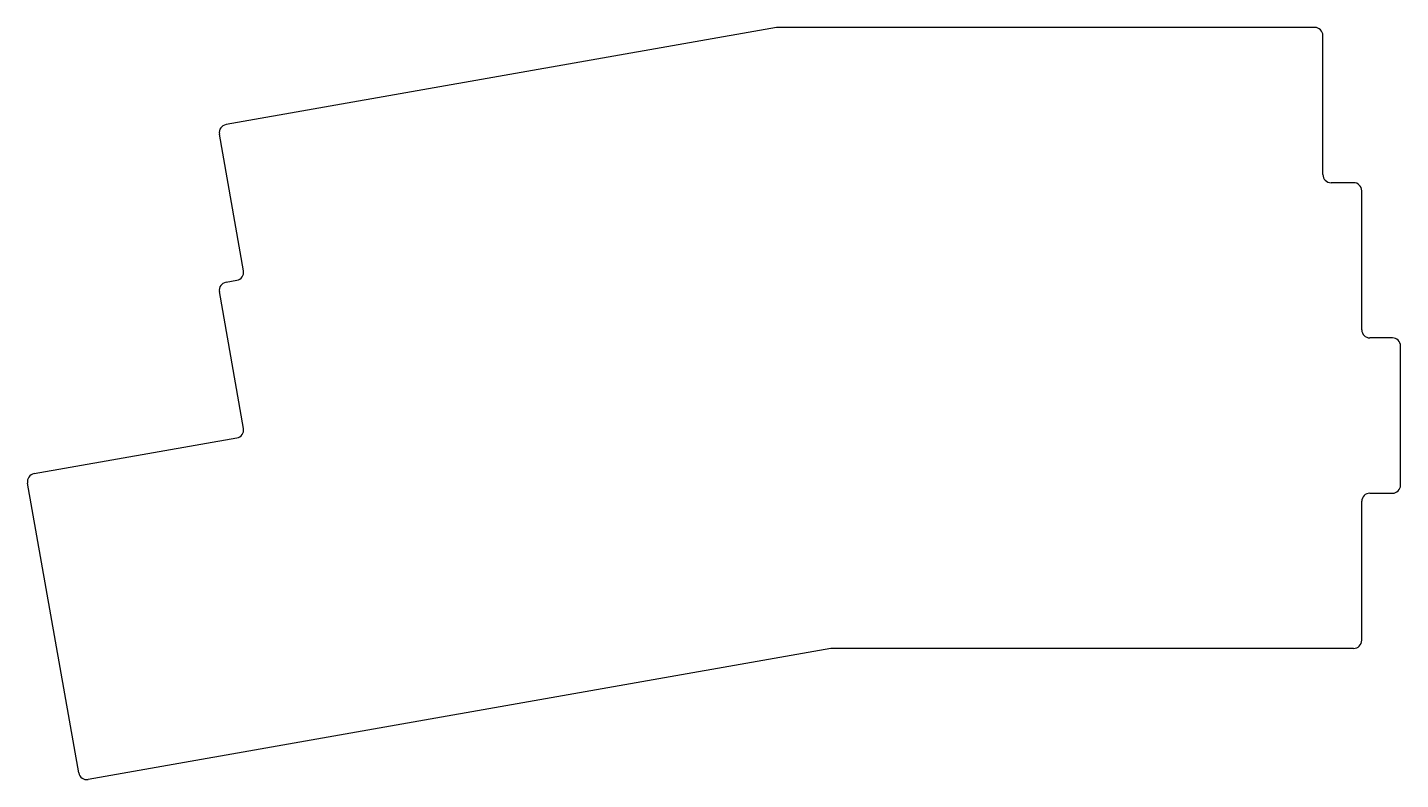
# Model space of a CAD drawing. Extents: x -140 to 29, y -83 to 10.
import ezdxf

# ---------------------------------------------------------------- set-up
doc = ezdxf.new("R2010")
doc.units = 0
doc.layers.add('BLACK', color=7, linetype='CONTINUOUS')

msp = doc.modelspace()

# ---------------------------------------------------------------- linework, layer by layer
at = {"layer": 'BLACK', "linetype": 'CONTINUOUS'}
for p, q in [((-47.9486, 9.50981), (-115.466, -2.39524)), ((18.05, 9.525), (-47.775, 9.525)), ((19.05, -8.525), (19.05, 8.525)), ((-113.316, -20.3447), (-116.277, -3.5537)), ((22.8125, -9.525), (20.05, -9.525)), ((23.8125, -27.575), (23.8125, -10.525)), ((-115.466, -21.7391), (-114.127, -21.5031)), ((-113.316, -39.6885), (-116.277, -22.8976)), ((27.575, -28.575), (24.8125, -28.575)), ((28.575, -46.625), (28.575, -29.575)), ((-138.989, -45.2308), (-114.127, -40.847)), ((-133.531, -81.9408), (-139.8, -46.3892)), ((23.8125, -65.675), (23.8125, -48.625)), ((24.8125, -47.625), (27.575, -47.625)), ((-41.2883, -66.6902), (-132.373, -82.7519)), ((22.8125, -66.675), (-41.1147, -66.675))]:
    msp.add_line(p, q, dxfattribs=at)
at = {"layer": 'BLACK'}
for centre, radius, start, end in [((-47.775, 8.52506), 0.99994, 89.9997, 100), ((18.05, 8.525), 1, 0, 90), ((-115.292, -3.38005), 1, -260, -170), ((20.05, -8.525), 1, -180, -90), ((22.8125, -10.525), 1, 0, 90), ((-115.292, -22.7239), 1, -260, -170), ((-114.301, -20.5183), 1, -80, 9.99999), ((24.8125, -27.575), 1, -180, -90), ((27.575, -29.575), 1, 0, 90), ((-114.301, -39.8622), 1, -80, 9.99999), ((-138.815, -46.2156), 1, -260, -170), ((27.575, -46.625), 1, -90, 0), ((24.8125, -48.625), 1, 90, 180), ((-41.1147, -67.6751), 1.00008, 90.0003, 100), ((22.8125, -65.675), 1, -90, 0), ((-132.546, -81.7671), 1, -170, -79.9992)]:
    msp.add_arc(centre, radius, start, end, dxfattribs=at)

doc.saveas('drawing.dxf')
